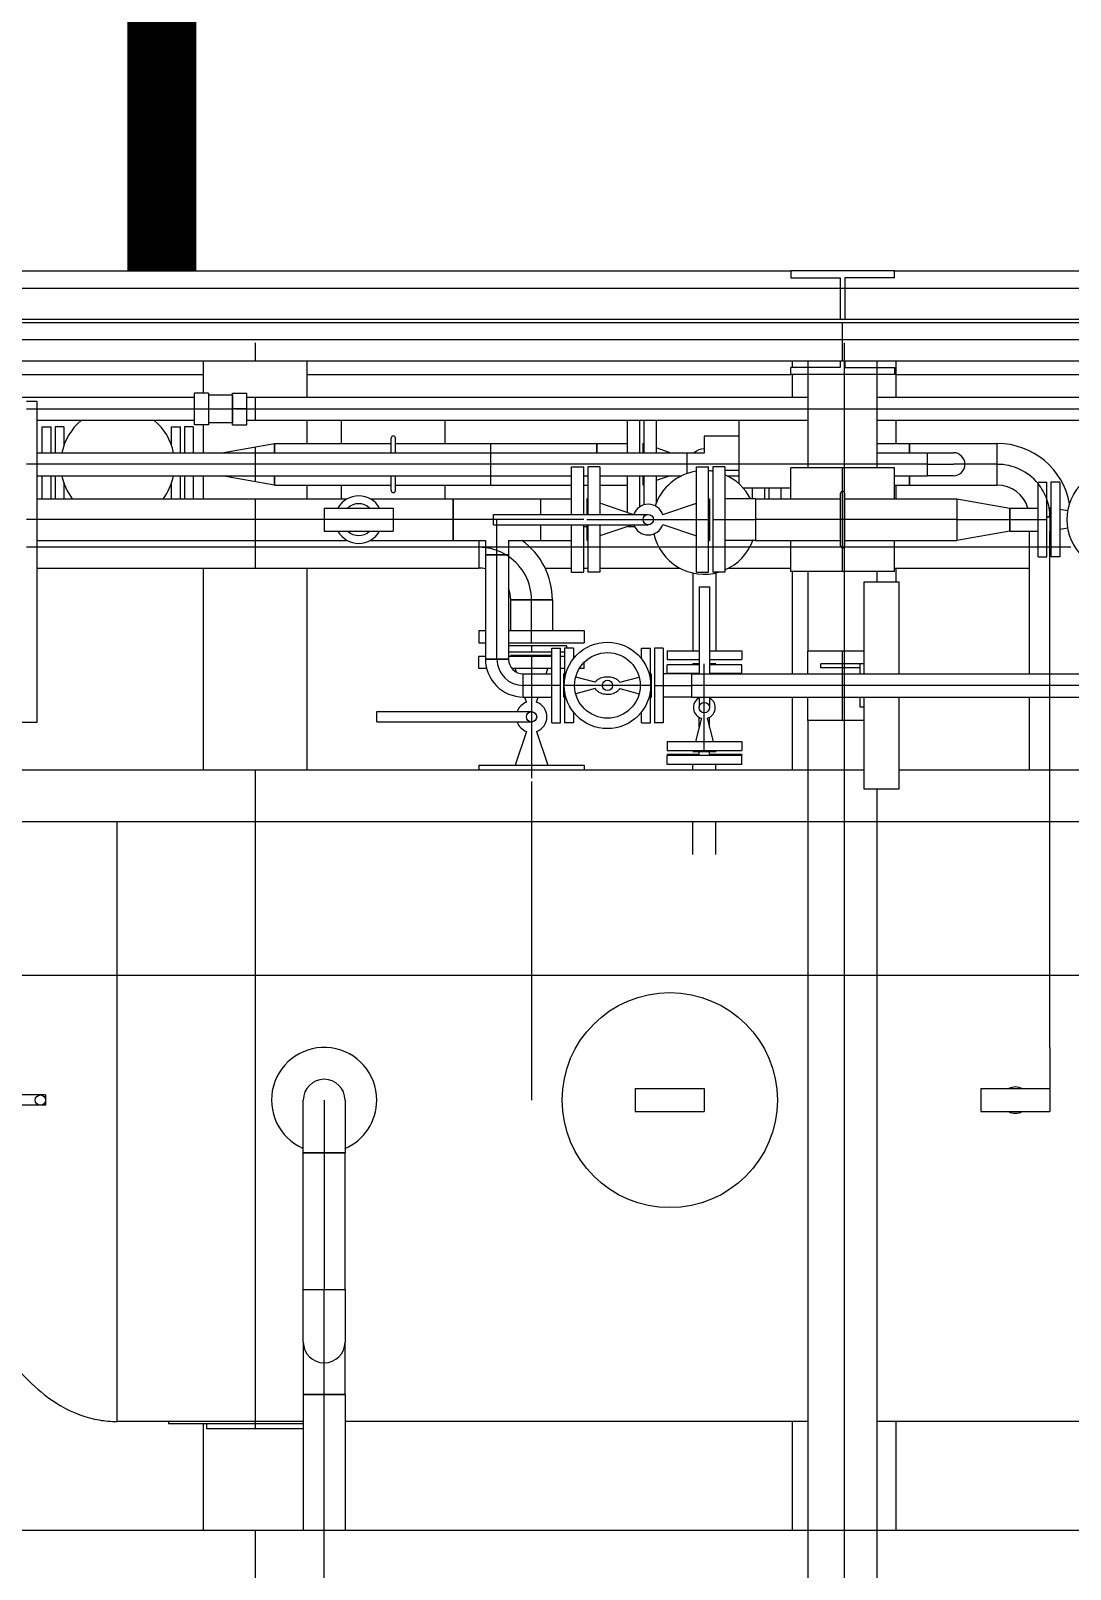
# Model space of a CAD drawing. Header units: inches. Extents: x 517790 to 538444, y 301815 to 302461.
# Drawn here: x 517892.17 to 517893.59, y 302338.956 to 302341.057 of the extents above; entities that cross this region are included whole.
import ezdxf

# ---------------------------------------------------------------- set-up
doc = ezdxf.new("R2010")
doc.units = ezdxf.units.IN
doc.header["$MEASUREMENT"] = 0
doc.layers.add('电气-接地设计-接地线', color=3, linetype='接地线')
doc.layers.add('硅胶总平面底图 工艺装置区', color=253, linetype='Continuous')
doc.styles.add('EESLTYPE', font='TXT.shx')
doc.linetypes.add('接地线', pattern='A,500,["/",EESLTYPE,S=200,R=0,X=0,Y=-100],-200,60,-200', length=960)

msp = doc.modelspace()

# ---------------------------------------------------------------- linework, layer by layer
at = {"layer": '电气-接地设计-接地线', "color": 1, "linetype": '接地线', "ltscale": 0.005, "const_width": 0.0944}
msp.add_lwpolyline([(517892.3493, 302340.7293), (517892.3493, 302342.5229)], dxfattribs=at)
at = {"layer": '硅胶总平面底图 工艺装置区', "color": 253, "linetype": 'Continuous', "lineweight": -3}
for p, q in [((517891.7451, 302340.7293), (517893.2083, 302340.7293)), ((517893.2083, 302340.7293), (517893.2083, 302340.7198)), ((517893.3499, 302340.7293), (517893.2083, 302340.7293)), ((517893.2083, 302340.7198), (517893.2758, 302340.7198)), ((517893.2758, 302340.7198), (517893.2758, 302340.6634)), ((517893.2824, 302340.7198), (517893.2824, 302340.6634)), ((517893.3499, 302340.7198), (517893.2824, 302340.7198)), ((517893.3499, 302340.7293), (517893.6912, 302340.7293)), ((517893.3499, 302340.7198), (517893.3499, 302340.7293)), ((517891.7451, 302340.7057), (517893.6912, 302340.7057)), ((517891.4897, 302340.6585), (517893.9539, 302340.6585)), ((517891.5482, 302340.6634), (517893.923, 302340.6634)), ((517893.2791, 302340.6064), (517893.2791, 302340.6585)), ((517893.923, 302340.6349), (517891.5482, 302340.6349)), ((517892.4767, 302340.6309), (517892.4767, 302340.6064)), ((517893.2812, 302340.6309), (517893.2812, 302338.5394)), ((517891.5482, 302340.6064), (517893.923, 302340.6064)), ((517892.4059, 302340.6064), (517892.4059, 302340.5622)), ((517892.5475, 302340.6064), (517892.5475, 302340.5562)), ((517893.2104, 302340.6064), (517893.2104, 302340.5971)), ((517893.2319, 302340.4602), (517893.2319, 302340.6064)), ((517893.2758, 302340.6064), (517893.2758, 302340.5971)), ((517893.2824, 302340.6064), (517893.2824, 302340.5971)), ((517893.3263, 302340.4602), (517893.3263, 302340.6064)), ((517893.352, 302340.6064), (517893.352, 302340.5562)), ((517891.9806, 302340.5877), (517892.4059, 302340.5877)), ((517892.5475, 302340.5877), (517893.2083, 302340.5877)), ((517893.2083, 302340.5877), (517893.2083, 302340.5971)), ((517893.2758, 302340.5971), (517893.2083, 302340.5971)), ((517893.3499, 302340.5877), (517893.2083, 302340.5877)), ((517893.2104, 302340.5877), (517893.2104, 302340.5562)), ((517893.2824, 302340.5971), (517893.3499, 302340.5971)), ((517893.3499, 302340.5971), (517893.3499, 302340.5877)), ((517893.352, 302340.5877), (517893.6912, 302340.5877)), ((517892.3935, 302340.5562), (517891.7569, 302340.5562)), ((517892.1644, 302340.551), (517892.1785, 302340.551)), ((517892.1785, 302340.551), (517892.1785, 302340.1265)), ((517892.3935, 302340.5622), (517892.3935, 302340.5188)), ((517892.413, 302340.5622), (517892.3935, 302340.5622)), ((517892.413, 302340.5622), (517892.413, 302340.5188)), ((517892.446, 302340.5592), (517892.413, 302340.5592)), ((517892.446, 302340.5188), (517892.446, 302340.5622)), ((517892.446, 302340.5622), (517892.4655, 302340.5622)), ((517892.446, 302340.5592), (517892.446, 302340.5218)), ((517892.446, 302340.5476), (517892.446, 302340.5476)), ((517892.4655, 302340.5188), (517892.4655, 302340.5622)), ((517893.2319, 302340.5562), (517892.4655, 302340.5562)), ((517892.4767, 302340.5562), (517892.4767, 302340.5247)), ((517893.6912, 302340.5562), (517893.3263, 302340.5562)), ((517892.1644, 302340.5405), (517892.1785, 302340.5405)), ((517892.1785, 302340.5405), (517892.3935, 302340.5405)), ((517892.3935, 302340.5247), (517892.1785, 302340.5247)), ((517892.3935, 302340.5405), (517892.41, 302340.5405)), ((517892.3935, 302340.5405), (517892.41, 302340.5405)), ((517892.41, 302340.5405), (517892.413, 302340.5405)), ((517892.413, 302340.5405), (517892.446, 302340.5405)), ((517892.449, 302340.5405), (517892.446, 302340.5405)), ((517892.446, 302340.5405), (517892.446, 302340.5405)), ((517892.446, 302340.5334), (517892.446, 302340.5334)), ((517892.449, 302340.5405), (517892.4655, 302340.5405)), ((517892.4655, 302340.5405), (517892.449, 302340.5405)), ((517892.4655, 302340.5405), (517893.2319, 302340.5405)), ((517893.2319, 302340.5247), (517892.4655, 302340.5247)), ((517892.5475, 302340.5247), (517892.5475, 302340.4934)), ((517892.5947, 302340.4934), (517892.5947, 302340.5247)), ((517892.7363, 302340.4934), (517892.7363, 302340.5247)), ((517892.9856, 302340.4807), (517892.9856, 302340.5247)), ((517893.0022, 302340.4807), (517893.0022, 302340.5247)), ((517893.0078, 302340.5247), (517893.0078, 302340.4807)), ((517893.0244, 302340.5247), (517893.0244, 302340.4807)), ((517893.1375, 302340.5247), (517893.1375, 302340.4383)), ((517893.2319, 302340.5405), (517893.3263, 302340.5405)), ((517893.3263, 302340.5405), (517893.6912, 302340.5405)), ((517893.9665, 302340.5247), (517893.3263, 302340.5247)), ((517893.352, 302340.5247), (517893.352, 302340.4934)), ((517892.1861, 302340.4807), (517892.1861, 302340.5159)), ((517892.1861, 302340.5159), (517892.1981, 302340.5159)), ((517892.1981, 302340.4807), (517892.1981, 302340.5159)), ((517892.2038, 302340.5159), (517892.2038, 302340.4807)), ((517892.2158, 302340.5159), (517892.2038, 302340.5159)), ((517892.2158, 302340.5159), (517892.2158, 302340.4909)), ((517892.3627, 302340.4909), (517892.3627, 302340.5159)), ((517892.3627, 302340.5159), (517892.3747, 302340.5159)), ((517892.3747, 302340.4807), (517892.3747, 302340.5159)), ((517892.3803, 302340.5159), (517892.3803, 302340.4807)), ((517892.3924, 302340.5159), (517892.3803, 302340.5159)), ((517892.3924, 302340.5159), (517892.3924, 302340.4807)), ((517892.413, 302340.5188), (517892.3935, 302340.5188)), ((517892.4059, 302340.5188), (517892.4059, 302340.4807)), ((517892.446, 302340.5218), (517892.413, 302340.5218)), ((517892.446, 302340.5188), (517892.4655, 302340.5188)), ((517893.0903, 302340.5036), (517893.0903, 302340.48)), ((517893.1375, 302340.5036), (517893.0903, 302340.5036)), ((517892.1785, 302340.4807), (517893.0903, 302340.4807)), ((517892.4312, 302340.4807), (517892.5031, 302340.4934)), ((517892.4767, 302340.4888), (517892.4767, 302340.4411)), ((517892.5031, 302340.4934), (517892.5031, 302340.4807)), ((517892.5031, 302340.4934), (517892.6627, 302340.4934)), ((517892.5031, 302340.4807), (517892.5031, 302340.4934)), ((517892.6627, 302340.4807), (517892.6627, 302340.5008)), ((517892.6683, 302340.5008), (517892.6683, 302340.4807)), ((517892.6683, 302340.4934), (517892.7982, 302340.4934)), ((517892.7982, 302340.4934), (517892.7982, 302340.4365)), ((517892.7982, 302340.4934), (517892.9437, 302340.4934)), ((517892.9437, 302340.4934), (517892.9437, 302340.4807)), ((517892.9437, 302340.4807), (517892.9437, 302340.4934)), ((517892.9437, 302340.4934), (517892.9856, 302340.4934)), ((517893.0064, 302340.4934), (517893.0064, 302340.4807)), ((517893.0078, 302340.4929), (517893.0064, 302340.4934)), ((517893.0438, 302340.4807), (517893.0244, 302340.4873)), ((517893.3263, 302340.4934), (517893.3705, 302340.4934)), ((517893.3263, 302340.4807), (517893.3945, 302340.4807)), ((517893.3705, 302340.4807), (517893.3705, 302340.4934)), ((517893.3705, 302340.4934), (517893.4904, 302340.4934)), ((517893.3705, 302340.4934), (517893.3705, 302340.4807)), ((517893.3945, 302340.4807), (517893.3945, 302340.4492)), ((517893.3945, 302340.4807), (517893.4304, 302340.4807)), ((517893.3945, 302340.4807), (517893.3945, 302340.4492)), ((517893.4904, 302340.465), (517893.4904, 302340.4934)), ((517893.4904, 302340.4365), (517893.4904, 302340.4934)), ((517892.1785, 302340.465), (517892.1644, 302340.465)), ((517893.0667, 302340.465), (517892.1785, 302340.465)), ((517892.909, 302340.3965), (517892.909, 302340.4614)), ((517892.909, 302340.4614), (517892.9256, 302340.4614)), ((517892.9256, 302340.3965), (517892.9256, 302340.4614)), ((517892.9312, 302340.4614), (517892.9312, 302340.3965)), ((517892.9477, 302340.4614), (517892.9312, 302340.4614)), ((517892.9477, 302340.4614), (517892.9477, 302340.3965)), ((517893.0903, 302340.48), (517893.0667, 302340.48)), ((517893.0667, 302340.4523), (517893.0667, 302340.48)), ((517893.3263, 302340.465), (517893.0667, 302340.465)), ((517893.0796, 302340.3894), (517893.0796, 302340.4614)), ((517893.0796, 302340.4614), (517893.0962, 302340.4614)), ((517893.0962, 302340.3894), (517893.0962, 302340.4614)), ((517893.1018, 302340.4614), (517893.1018, 302340.3894)), ((517893.1183, 302340.4614), (517893.1018, 302340.4614)), ((517893.1183, 302340.4614), (517893.1183, 302340.3894)), ((517893.3499, 302340.4602), (517893.2083, 302340.4602)), ((517893.2083, 302340.4179), (517893.2083, 302340.4602)), ((517893.2791, 302340.3186), (517893.2791, 302340.4602)), ((517893.3945, 302340.465), (517893.3263, 302340.465)), ((517893.3499, 302340.4179), (517893.3499, 302340.4602)), ((517893.3945, 302340.465), (517893.3945, 302340.465)), ((517893.3945, 302340.465), (517893.3945, 302340.465)), ((517893.3945, 302340.465), (517893.4304, 302340.465)), ((517893.4462, 302340.465), (517893.4304, 302340.465)), ((517893.4904, 302340.465), (517893.4462, 302340.465)), ((517893.4904, 302340.465), (517893.4904, 302340.465)), ((517893.4904, 302340.4365), (517893.4904, 302340.465)), ((517893.4904, 302340.465), (517893.4904, 302340.465)), ((517893.4904, 302340.465), (517893.4904, 302340.465)), ((517892.1785, 302340.4492), (517892.909, 302340.4492)), ((517892.1861, 302340.4179), (517892.1861, 302340.4492)), ((517892.1981, 302340.4179), (517892.1981, 302340.4492)), ((517892.2038, 302340.4492), (517892.2038, 302340.4179)), ((517892.2158, 302340.439), (517892.2158, 302340.4179)), ((517892.3627, 302340.4179), (517892.3627, 302340.439)), ((517892.3747, 302340.4179), (517892.3747, 302340.4492)), ((517892.3803, 302340.4492), (517892.3803, 302340.4179)), ((517892.3924, 302340.4492), (517892.3924, 302340.4179)), ((517892.4059, 302340.4492), (517892.4059, 302340.4179)), ((517892.5031, 302340.4365), (517892.4312, 302340.4492)), ((517892.5031, 302340.4492), (517892.5031, 302340.4365)), ((517892.5031, 302340.4365), (517892.5031, 302340.4492)), ((517892.6627, 302340.4291), (517892.6627, 302340.4492)), ((517892.6683, 302340.4492), (517892.6683, 302340.4291)), ((517892.9256, 302340.4492), (517892.9312, 302340.4492)), ((517892.9477, 302340.4492), (517893.0592, 302340.4492)), ((517892.9856, 302340.399), (517892.9856, 302340.4492)), ((517893.0022, 302340.407), (517893.0022, 302340.4492)), ((517893.0064, 302340.4492), (517893.0064, 302340.4365)), ((517893.0078, 302340.4492), (517893.0078, 302340.4096)), ((517893.0244, 302340.4492), (517893.0244, 302340.4113)), ((517893.0438, 302340.4492), (517893.0244, 302340.4426)), ((517893.1375, 302340.4564), (517893.1183, 302340.4564)), ((517893.1214, 302340.4492), (517893.1375, 302340.4492)), ((517893.1368, 302340.4492), (517893.1375, 302340.4489)), ((517893.3499, 302340.4492), (517893.3945, 302340.4492)), ((517893.3705, 302340.4365), (517893.3705, 302340.4492)), ((517893.3705, 302340.4492), (517893.3705, 302340.4365)), ((517893.4304, 302340.4492), (517893.3945, 302340.4492)), ((517893.5461, 302340.3894), (517893.5461, 302340.4404)), ((517893.5461, 302340.4404), (517893.5581, 302340.4404)), ((517893.5581, 302340.3894), (517893.5581, 302340.4404)), ((517893.5637, 302340.4404), (517893.5637, 302340.3894)), ((517893.5758, 302340.4404), (517893.5637, 302340.4404)), ((517893.5758, 302340.4404), (517893.5758, 302340.3894)), ((517892.1785, 302340.4179), (517892.6025, 302340.4179)), ((517892.4767, 302340.4179), (517892.4767, 302340.3232)), ((517892.5031, 302340.4365), (517892.6627, 302340.4365)), ((517892.5475, 302340.4365), (517892.5475, 302340.4179)), ((517892.5947, 302340.4179), (517892.5947, 302340.4365)), ((517892.6341, 302340.4179), (517892.7472, 302340.4179)), ((517892.6683, 302340.4365), (517892.7982, 302340.4365)), ((517892.7363, 302340.4179), (517892.7363, 302340.4365)), ((517892.7472, 302340.361), (517892.7472, 302340.4179)), ((517892.7472, 302340.4179), (517892.867, 302340.4179)), ((517892.7472, 302340.4179), (517892.7472, 302340.361)), ((517892.7982, 302340.4365), (517892.909, 302340.4365)), ((517892.867, 302340.3965), (517892.867, 302340.4179)), ((517892.8671, 302340.3965), (517892.8671, 302340.4179)), ((517892.8671, 302340.4179), (517892.909, 302340.4179)), ((517892.9256, 302340.4365), (517892.9312, 302340.4365)), ((517892.9298, 302340.4179), (517892.9298, 302340.3965)), ((517892.9312, 302340.4174), (517892.9298, 302340.4179)), ((517892.9477, 302340.4365), (517892.9856, 302340.4365)), ((517893.0078, 302340.437), (517893.0064, 302340.4365)), ((517893.0962, 302340.4174), (517893.0976, 302340.4179)), ((517893.0976, 302340.3894), (517893.0976, 302340.4179)), ((517893.1603, 302340.4179), (517893.1183, 302340.4179)), ((517893.1431, 302340.4328), (517893.2083, 302340.4328)), ((517893.1563, 302340.4179), (517893.1563, 302340.4328)), ((517893.1603, 302340.4179), (517893.1603, 302340.3894)), ((517893.1603, 302340.4179), (517893.1603, 302340.361)), ((517893.1603, 302340.4179), (517893.2763, 302340.4179)), ((517893.1728, 302340.4179), (517893.1728, 302340.4328)), ((517893.1784, 302340.4328), (517893.1784, 302340.4179)), ((517893.195, 302340.4328), (517893.195, 302340.4179)), ((517893.2763, 302340.3536), (517893.2763, 302340.4253)), ((517893.2819, 302340.4253), (517893.2819, 302340.3536)), ((517893.2819, 302340.4179), (517893.4353, 302340.4179)), ((517893.3499, 302340.4365), (517893.3705, 302340.4365)), ((517893.352, 302340.4365), (517893.352, 302340.4179)), ((517893.3705, 302340.4365), (517893.4904, 302340.4365)), ((517893.4353, 302340.4179), (517893.4353, 302340.3894)), ((517893.4353, 302340.4179), (517893.5073, 302340.4052)), ((517893.4353, 302340.4179), (517893.4353, 302340.361)), ((517892.5711, 302340.4052), (517892.6183, 302340.4052)), ((517892.5711, 302340.4052), (517892.5711, 302340.3737)), ((517892.6183, 302340.4052), (517892.6655, 302340.4052)), ((517892.6655, 302340.4052), (517892.6655, 302340.3737)), ((517892.8024, 302340.3894), (517892.8024, 302340.3965)), ((517892.8024, 302340.3965), (517893.0137, 302340.3965)), ((517892.9928, 302340.3965), (517892.9477, 302340.4118)), ((517893.0335, 302340.3962), (517893.0796, 302340.4118)), ((517893.5073, 302340.3894), (517893.5073, 302340.4052)), ((517893.5073, 302340.4052), (517893.5461, 302340.4052)), ((517893.5073, 302340.4052), (517893.5073, 302340.3894)), ((517893.5623, 302340.4052), (517893.5623, 302340.3737)), ((517893.5637, 302340.405), (517893.5623, 302340.4052)), ((517893.5869, 302340.4013), (517893.5758, 302340.4031)), ((517892.1785, 302340.3894), (517892.1644, 302340.3894)), ((517892.5711, 302340.3894), (517892.1785, 302340.3894)), ((517892.6183, 302340.3894), (517892.5711, 302340.3894)), ((517892.6183, 302340.3894), (517892.6183, 302340.3894)), ((517892.6183, 302340.3894), (517892.6183, 302340.3894)), ((517892.6655, 302340.3894), (517892.6183, 302340.3894)), ((517892.7472, 302340.3894), (517892.6655, 302340.3894)), ((517892.7472, 302340.3894), (517892.7472, 302340.3894)), ((517892.8024, 302340.3894), (517892.7472, 302340.3894)), ((517892.7472, 302340.3894), (517892.7472, 302340.3894)), ((517892.8024, 302340.3824), (517892.8024, 302340.3894)), ((517892.867, 302340.3894), (517892.8024, 302340.3894)), ((517892.8024, 302340.3824), (517893.0137, 302340.3824)), ((517892.8071, 302340.3824), (517892.8071, 302340.3894)), ((517892.8071, 302340.3415), (517892.8071, 302340.3824)), ((517892.8671, 302340.3894), (517892.867, 302340.3894)), ((517892.867, 302340.361), (517892.867, 302340.3824)), ((517892.867, 302340.3802), (517892.8671, 302340.3802)), ((517892.9256, 302340.3894), (517892.8671, 302340.3894)), ((517892.8671, 302340.361), (517892.8671, 302340.3824)), ((517892.909, 302340.3175), (517892.909, 302340.3824)), ((517892.9256, 302340.3175), (517892.9256, 302340.3824)), ((517892.9256, 302340.3802), (517892.9298, 302340.3802)), ((517892.9298, 302340.3894), (517893.0976, 302340.3894)), ((517892.9298, 302340.3824), (517892.9298, 302340.361)), ((517892.9312, 302340.3824), (517892.9312, 302340.3175)), ((517892.9477, 302340.3824), (517892.9477, 302340.3175)), ((517892.9928, 302340.3824), (517892.9477, 302340.3671)), ((517892.9863, 302340.3802), (517892.9949, 302340.3802)), ((517893.0335, 302340.3827), (517893.0796, 302340.3671)), ((517893.0796, 302340.3175), (517893.0796, 302340.3894)), ((517893.0962, 302340.3175), (517893.0962, 302340.3894)), ((517893.0976, 302340.361), (517893.0976, 302340.3894)), ((517893.1018, 302340.3894), (517893.1603, 302340.3894)), ((517893.1018, 302340.3894), (517893.1018, 302340.3175)), ((517893.1183, 302340.3894), (517893.1183, 302340.3175)), ((517893.1603, 302340.3894), (517893.1603, 302340.361)), ((517893.2763, 302340.3894), (517893.1603, 302340.3894)), ((517893.2819, 302340.3894), (517893.2763, 302340.3894)), ((517893.4353, 302340.3894), (517893.2819, 302340.3894)), ((517893.4353, 302340.3894), (517893.4353, 302340.3894)), ((517893.4353, 302340.3894), (517893.5073, 302340.3894)), ((517893.4353, 302340.3894), (517893.4353, 302340.361)), ((517893.4353, 302340.3894), (517893.4353, 302340.3894)), ((517893.5073, 302340.3894), (517893.5581, 302340.3894)), ((517893.5073, 302340.3737), (517893.5073, 302340.3894)), ((517893.5073, 302340.3894), (517893.5073, 302340.3737)), ((517893.5461, 302340.3385), (517893.5461, 302340.3894)), ((517893.5581, 302340.393), (517893.5623, 302340.393)), ((517893.5623, 302340.393), (517893.5581, 302340.393)), ((517893.5581, 302340.3385), (517893.5581, 302340.3894)), ((517893.5637, 302340.3894), (517893.5637, 302340.3385)), ((517893.5758, 302340.3894), (517893.5758, 302340.3385)), ((517893.5869, 302340.3775), (517893.5758, 302340.3758)), ((517892.1785, 302340.361), (517892.6025, 302340.361)), ((517892.5711, 302340.3737), (517892.6183, 302340.3737)), ((517892.6183, 302340.3737), (517892.6655, 302340.3737)), ((517892.6341, 302340.361), (517892.7472, 302340.361)), ((517892.7472, 302340.361), (517892.7913, 302340.361)), ((517892.7824, 302340.361), (517892.7824, 302340.3232)), ((517892.7824, 302340.361), (517892.7824, 302340.3232)), ((517892.7913, 302340.361), (517892.7913, 302340.3415)), ((517892.8229, 302340.361), (517892.867, 302340.361)), ((517892.8229, 302340.361), (517892.8229, 302340.3415)), ((517892.8671, 302340.361), (517892.909, 302340.361)), ((517892.9312, 302340.3615), (517892.9298, 302340.361)), ((517893.0962, 302340.3615), (517893.0976, 302340.361)), ((517893.1603, 302340.361), (517893.1183, 302340.361)), ((517893.1603, 302340.361), (517893.2763, 302340.361)), ((517893.2083, 302340.3186), (517893.2083, 302340.361)), ((517893.2819, 302340.361), (517893.4353, 302340.361)), ((517893.3499, 302340.3186), (517893.3499, 302340.361)), ((517893.5073, 302340.3737), (517893.4353, 302340.361)), ((517893.5073, 302340.3737), (517893.5461, 302340.3737)), ((517893.5338, 302340.3737), (517893.5338, 302340.1786)), ((517893.5637, 302340.3739), (517893.5623, 302340.3737)), ((517893.5623, 302340.1786), (517893.5623, 302340.3737)), ((517892.1785, 302340.3517), (517892.1644, 302340.3517)), ((517892.7824, 302340.3517), (517892.1785, 302340.3517)), ((517892.8524, 302340.3517), (517892.7824, 302340.3517)), ((517892.7824, 302340.3517), (517892.7824, 302340.3517)), ((517892.7824, 302340.3517), (517892.7824, 302340.3517)), ((517892.8229, 302340.3415), (517892.7913, 302340.3415)), ((517892.7913, 302340.3415), (517892.7913, 302340.1988)), ((517892.7913, 302340.3415), (517892.8229, 302340.3415)), ((517892.8071, 302340.1988), (517892.8071, 302340.3415)), ((517892.8071, 302340.3415), (517892.8071, 302340.3415)), ((517892.8229, 302340.3415), (517892.8229, 302340.1988)), ((517892.909, 302340.3517), (517892.8524, 302340.3517)), ((517892.9256, 302340.3517), (517892.909, 302340.3517)), ((517892.9312, 302340.3517), (517892.9256, 302340.3517)), ((517892.9477, 302340.3517), (517892.9312, 302340.3517)), ((517893.0281, 302340.3517), (517892.9477, 302340.3517)), ((517893.1525, 302340.3517), (517893.0281, 302340.3517)), ((517893.2083, 302340.3517), (517893.1525, 302340.3517)), ((517893.3499, 302340.3517), (517893.2083, 302340.3517)), ((517893.5338, 302340.3517), (517893.3499, 302340.3517)), ((517893.5908, 302340.3517), (517893.5338, 302340.3517)), ((517893.5461, 302340.3385), (517893.5581, 302340.3385)), ((517893.5758, 302340.3385), (517893.5637, 302340.3385)), ((517892.1785, 302340.3232), (517892.7824, 302340.3232)), ((517892.4059, 302340.3232), (517892.4059, 302340.0472)), ((517892.5475, 302340.3232), (517892.5475, 302340.0472)), ((517892.8729, 302340.3232), (517892.909, 302340.3232)), ((517892.909, 302340.3175), (517892.9256, 302340.3175)), ((517892.9256, 302340.3232), (517892.9312, 302340.3232)), ((517892.9477, 302340.3175), (517892.9312, 302340.3175)), ((517892.9477, 302340.3232), (517893.0568, 302340.3232)), ((517893.0745, 302340.3165), (517893.0745, 302340.2103)), ((517893.0796, 302340.3175), (517893.0962, 302340.3175)), ((517893.1183, 302340.3175), (517893.1018, 302340.3175)), ((517893.1061, 302340.3165), (517893.1061, 302340.2103)), ((517893.1238, 302340.3232), (517893.2083, 302340.3232)), ((517893.3499, 302340.3186), (517893.2083, 302340.3186)), ((517893.2104, 302340.3186), (517893.2104, 302340.1786)), ((517893.2319, 302340.2096), (517893.2319, 302340.3186)), ((517893.3263, 302340.3045), (517893.3263, 302340.3186)), ((517893.3499, 302340.3232), (517893.5338, 302340.3232)), ((517893.352, 302340.3232), (517893.352, 302340.3045)), ((517893.0832, 302340.2975), (517893.0903, 302340.2975)), ((517893.0832, 302340.2975), (517893.0832, 302340.1786)), ((517893.0903, 302340.2975), (517893.0974, 302340.2975)), ((517893.0974, 302340.2975), (517893.0974, 302340.1786)), ((517893.3088, 302340.3045), (517893.356, 302340.3045)), ((517893.3088, 302340.1786), (517893.3088, 302340.3045)), ((517893.356, 302340.3045), (517893.356, 302340.1786)), ((517892.8258, 302340.2797), (517892.8543, 302340.2797)), ((517892.8258, 302340.2797), (517892.8258, 302340.2378)), ((517892.8828, 302340.2797), (517892.8258, 302340.2797)), ((517892.8543, 302340.2798), (517892.8543, 302340.2798)), ((517892.8543, 302340.2797), (517892.8543, 302340.2798)), ((517892.8543, 302340.2212), (517892.8543, 302340.2797)), ((517892.8543, 302340.2797), (517892.8828, 302340.2797)), ((517892.8828, 302340.2797), (517892.8828, 302340.2378)), ((517892.7824, 302340.2378), (517892.7913, 302340.2378)), ((517892.7824, 302340.2378), (517892.7824, 302340.2212)), ((517892.8229, 302340.2378), (517892.8543, 302340.2378)), ((517892.8543, 302340.2378), (517892.9262, 302340.2378)), ((517892.9262, 302340.2378), (517892.9262, 302340.2212)), ((517892.7824, 302340.2212), (517892.7913, 302340.2212)), ((517892.8229, 302340.2212), (517892.8543, 302340.2212)), ((517892.8543, 302340.217), (517892.8229, 302340.217)), ((517892.8543, 302340.2082), (517892.8229, 302340.2082)), ((517892.8543, 302340.2212), (517892.9262, 302340.2212)), ((517892.8543, 302340.217), (517892.8543, 302340.2082)), ((517892.9023, 302340.217), (517892.8543, 302340.217)), ((517892.8819, 302340.2082), (517892.8543, 302340.2082)), ((517892.8819, 302340.1629), (517892.8819, 302340.2138)), ((517892.8819, 302340.2138), (517892.8939, 302340.2138)), ((517892.8939, 302340.1629), (517892.8939, 302340.2138)), ((517892.8995, 302340.2082), (517892.8939, 302340.2082)), ((517892.8995, 302340.2138), (517892.8995, 302340.1705)), ((517892.9116, 302340.2138), (517892.8995, 302340.2138)), ((517892.9023, 302340.2138), (517892.9023, 302340.217)), ((517892.9116, 302340.2138), (517892.9116, 302340.1992)), ((517893.0045, 302340.1992), (517893.0045, 302340.2138)), ((517893.0045, 302340.2138), (517893.0166, 302340.2138)), ((517893.0166, 302340.1705), (517893.0166, 302340.2138)), ((517893.0222, 302340.2138), (517893.0222, 302340.1629)), ((517893.0342, 302340.2138), (517893.0222, 302340.2138)), ((517893.0342, 302340.2138), (517893.0342, 302340.1629)), ((517893.0394, 302340.2103), (517893.0832, 302340.2103)), ((517893.0394, 302340.2103), (517893.0394, 302340.1982)), ((517893.0974, 302340.2103), (517893.1413, 302340.2103)), ((517893.1413, 302340.2103), (517893.1413, 302340.1982)), ((517893.2314, 302340.2096), (517893.2314, 302340.1786)), ((517893.3088, 302340.2096), (517893.2314, 302340.2096)), ((517893.2791, 302340.1152), (517893.2791, 302340.2096)), ((517892.7913, 302340.2025), (517892.7824, 302340.2025)), ((517892.7824, 302340.186), (517892.7824, 302340.2025)), ((517892.793, 302340.186), (517892.7824, 302340.186)), ((517892.7913, 302340.1988), (517892.8229, 302340.1988)), ((517892.8229, 302340.1988), (517892.7913, 302340.1988)), ((517892.8071, 302340.1988), (517892.8071, 302340.1988)), ((517892.8071, 302340.1988), (517892.8071, 302340.1988)), ((517892.8543, 302340.2025), (517892.8229, 302340.2025)), ((517892.8819, 302340.204), (517892.8258, 302340.204)), ((517892.8263, 302340.2025), (517892.8258, 302340.204)), ((517892.8543, 302340.186), (517892.8275, 302340.186)), ((517892.8336, 302340.181), (517892.8319, 302340.186)), ((517892.8543, 302340.204), (517892.8543, 302340.1786)), ((517892.8819, 302340.2025), (517892.8543, 302340.2025)), ((517892.8819, 302340.186), (517892.8543, 302340.186)), ((517892.8742, 302340.1786), (517892.8767, 302340.186)), ((517892.8995, 302340.2025), (517892.8939, 302340.2025)), ((517892.8995, 302340.186), (517892.8939, 302340.186)), ((517892.9144, 302340.2025), (517892.9116, 302340.2025)), ((517892.9262, 302340.186), (517892.9196, 302340.186)), ((517892.9262, 302340.186), (517892.9262, 302340.1945)), ((517893.0394, 302340.1982), (517893.0832, 302340.1982)), ((517893.0832, 302340.1911), (517893.0394, 302340.1911)), ((517893.0394, 302340.1791), (517893.0394, 302340.1911)), ((517893.0832, 302340.1926), (517893.0745, 302340.1926)), ((517893.0749, 302340.1911), (517893.0745, 302340.1926)), ((517893.0903, 302340.1786), (517893.0903, 302340.1926)), ((517893.0974, 302340.1982), (517893.1413, 302340.1982)), ((517893.1061, 302340.1926), (517893.0974, 302340.1926)), ((517893.1413, 302340.1911), (517893.0974, 302340.1911)), ((517893.1057, 302340.1911), (517893.1061, 302340.1926)), ((517893.1413, 302340.1791), (517893.1413, 302340.1911)), ((517893.3032, 302340.1926), (517893.2494, 302340.1926)), ((517893.2494, 302340.187), (517893.2494, 302340.1926)), ((517893.3032, 302340.187), (517893.2494, 302340.187)), ((517893.3032, 302340.187), (517893.3032, 302340.1926)), ((517893.3032, 302340.1786), (517893.3032, 302340.1926)), ((517893.3088, 302340.1926), (517893.3032, 302340.1926)), ((517893.3088, 302340.1786), (517893.3088, 302340.1926)), ((517892.8431, 302340.1471), (517892.8431, 302340.1786)), ((517892.8431, 302340.1629), (517892.8431, 302340.1786)), ((517892.8431, 302340.1786), (517892.8819, 302340.1786)), ((517892.8543, 302340.1786), (517892.8543, 302340.1471)), ((517892.8981, 302340.1786), (517892.8981, 302340.1629)), ((517892.8995, 302340.1783), (517892.8981, 302340.1786)), ((517892.9413, 302340.1673), (517892.9147, 302340.1743)), ((517892.9748, 302340.1673), (517893.0014, 302340.1743)), ((517893.0166, 302340.1783), (517893.018, 302340.1786)), ((517893.018, 302340.1471), (517893.018, 302340.1786)), ((517893.073, 302340.1786), (517893.0342, 302340.1786)), ((517893.0832, 302340.1791), (517893.0394, 302340.1791)), ((517893.073, 302340.1786), (517893.073, 302340.1471)), ((517893.073, 302340.1786), (517893.9665, 302340.1786)), ((517893.073, 302340.1786), (517893.073, 302340.1629)), ((517893.0782, 302340.1786), (517893.0781, 302340.1791)), ((517893.0903, 302340.1471), (517893.0903, 302340.1786)), ((517893.1413, 302340.1791), (517893.0974, 302340.1791)), ((517893.1024, 302340.1786), (517893.1025, 302340.1791)), ((517893.5623, 302340.1471), (517893.5623, 302340.1786)), ((517892.8431, 302340.1629), (517892.8431, 302340.1629)), ((517892.8431, 302340.1629), (517892.8431, 302340.1629)), ((517892.8939, 302340.1629), (517892.8431, 302340.1629)), ((517892.8431, 302340.1471), (517892.8431, 302340.1629)), ((517892.8431, 302340.1471), (517892.8819, 302340.1471)), ((517892.8476, 302340.1399), (517892.8451, 302340.1471)), ((517892.8543, 302340.1471), (517892.8543, 302340.0472)), ((517892.861, 302340.1399), (517892.8635, 302340.1471)), ((517892.8819, 302340.1119), (517892.8819, 302340.1629)), ((517892.8939, 302340.1119), (517892.8939, 302340.1629)), ((517893.018, 302340.1629), (517892.8981, 302340.1629)), ((517892.8981, 302340.1629), (517892.8981, 302340.1471)), ((517892.8995, 302340.1475), (517892.8981, 302340.1471)), ((517892.8995, 302340.1553), (517892.8995, 302340.1119)), ((517892.9413, 302340.1585), (517892.9147, 302340.1515)), ((517892.9748, 302340.1585), (517893.0014, 302340.1515)), ((517893.0166, 302340.1119), (517893.0166, 302340.1553)), ((517893.0166, 302340.1475), (517893.018, 302340.1471)), ((517893.0222, 302340.1629), (517893.073, 302340.1629)), ((517893.0222, 302340.1629), (517893.0222, 302340.1119)), ((517893.0342, 302340.1629), (517893.0342, 302340.1119)), ((517893.073, 302340.1471), (517893.0342, 302340.1471)), ((517893.9665, 302340.1629), (517893.073, 302340.1629)), ((517893.073, 302340.1629), (517893.073, 302340.1471)), ((517893.073, 302340.1471), (517893.9712, 302340.1471)), ((517893.0832, 302340.1471), (517893.0832, 302340.1326)), ((517893.0903, 302340.0727), (517893.0903, 302340.1471)), ((517893.0974, 302340.1471), (517893.0974, 302340.1326)), ((517893.2104, 302340.1471), (517893.2104, 302340.0472)), ((517893.2314, 302340.1471), (517893.2314, 302340.1152)), ((517893.3032, 302340.1331), (517893.3032, 302340.1471)), ((517893.3088, 302340.0213), (517893.3088, 302340.1471)), ((517893.3088, 302340.1331), (517893.3088, 302340.1471)), ((517893.356, 302340.1471), (517893.356, 302340.0213)), ((517893.5338, 302340.1471), (517893.5338, 302340.0472)), ((517893.5623, 302340.0472), (517893.5623, 302340.1471)), ((517892.1785, 302340.1265), (517892.1785, 302340.1123)), ((517892.643, 302340.12), (517892.643, 302340.1271)), ((517892.643, 302340.1271), (517892.8543, 302340.1271)), ((517892.9116, 302340.1265), (517892.9116, 302340.1119)), ((517893.0045, 302340.1119), (517893.0045, 302340.1265)), ((517893.3088, 302340.1331), (517893.3032, 302340.1331)), ((517892.1785, 302340.1123), (517892.0308, 302340.1123)), ((517892.643, 302340.113), (517892.643, 302340.12)), ((517892.643, 302340.113), (517892.8543, 302340.113)), ((517892.8819, 302340.1119), (517892.8939, 302340.1119)), ((517892.9116, 302340.1119), (517892.8995, 302340.1119)), ((517893.0045, 302340.1119), (517893.0166, 302340.1119)), ((517893.0342, 302340.1119), (517893.0222, 302340.1119)), ((517893.0865, 302340.1181), (517893.0781, 302340.0862)), ((517893.0832, 302340.1057), (517893.0832, 302340.1194)), ((517893.0941, 302340.1181), (517893.1025, 302340.0862)), ((517893.0974, 302340.1057), (517893.0974, 302340.1194)), ((517893.3088, 302340.1152), (517893.2314, 302340.1152)), ((517893.2319, 302338.335), (517893.2319, 302340.1152)), ((517892.8476, 302340.1002), (517892.8319, 302340.0541)), ((517892.861, 302340.1002), (517892.8767, 302340.0541)), ((517893.0394, 302340.0862), (517893.0903, 302340.0862)), ((517893.0394, 302340.0862), (517893.0394, 302340.0741)), ((517893.0903, 302340.0862), (517893.1413, 302340.0862)), ((517893.1413, 302340.0862), (517893.1413, 302340.0741)), ((517893.0394, 302340.0741), (517893.0903, 302340.0741)), ((517893.0832, 302340.0685), (517893.0394, 302340.0685)), ((517893.0394, 302340.0685), (517893.0394, 302340.067)), ((517893.1413, 302340.067), (517893.0394, 302340.067)), ((517893.0394, 302340.055), (517893.0394, 302340.067)), ((517893.0749, 302340.0741), (517893.0745, 302340.0727)), ((517893.0745, 302340.0727), (517893.1061, 302340.0727)), ((517893.0832, 302340.067), (517893.0832, 302340.0727)), ((517893.0903, 302340.0741), (517893.1413, 302340.0741)), ((517893.0974, 302340.067), (517893.0974, 302340.0727)), ((517893.1413, 302340.0685), (517893.0974, 302340.0685)), ((517893.1057, 302340.0741), (517893.1061, 302340.0727)), ((517893.1413, 302340.0685), (517893.1413, 302340.067)), ((517893.1413, 302340.055), (517893.1413, 302340.067)), ((517893.3088, 302340.0472), (517892.0407, 302340.0472)), ((517892.4767, 302340.0472), (517892.4767, 302340.0024)), ((517892.7824, 302340.0541), (517892.8543, 302340.0541)), ((517892.7824, 302340.0541), (517892.7824, 302340.0472)), ((517892.8543, 302340.0541), (517892.9262, 302340.0541)), ((517892.8543, 302340.0472), (517892.8543, 302340.0361)), ((517892.9262, 302340.0541), (517892.9262, 302340.0472)), ((517893.1413, 302340.055), (517893.0394, 302340.055)), ((517893.0745, 302340.0472), (517893.0745, 302340.055)), ((517893.1061, 302340.0472), (517893.1061, 302340.055)), ((517894.0983, 302340.0472), (517893.356, 302340.0472)), ((517893.5623, 302339.6684), (517893.5623, 302340.0472)), ((517892.8543, 302340.0319), (517892.8543, 302339.9734)), ((517893.356, 302340.0213), (517893.3088, 302340.0213)), ((517893.3263, 302338.335), (517893.3263, 302340.0213)), ((517892.4767, 302340.0024), (517892.4767, 302339.1717)), ((517894.0983, 302339.9764), (517892.0587, 302339.9764)), ((517892.2879, 302339.9764), (517892.2879, 302339.1575)), ((517892.2879, 302339.9764), (517892.2879, 302339.1575)), ((517893.0745, 302339.9319), (517893.0745, 302339.9764)), ((517893.1061, 302339.9319), (517893.1061, 302339.9764)), ((517892.8543, 302339.9734), (517892.8543, 302339.6684)), ((517895.3928, 302339.7665), (517892.0603, 302339.7665)), ((517892.8543, 302339.6684), (517892.8543, 302339.6684)), ((517892.8543, 302339.6684), (517892.8543, 302339.6684)), ((517892.8543, 302339.6684), (517892.8543, 302339.5965)), ((517893.5623, 302339.6684), (517893.5623, 302339.6684)), ((517893.5623, 302339.6684), (517893.5623, 302339.6684)), ((517893.5623, 302339.6684), (517893.5623, 302339.6122)), ((517892.1907, 302339.6036), (517892.1034, 302339.6036)), ((517892.1907, 302339.6036), (517892.1907, 302339.5965)), ((517892.9959, 302339.6122), (517893.0431, 302339.6122)), ((517892.9959, 302339.6122), (517892.9959, 302339.5808)), ((517893.0431, 302339.6122), (517893.0903, 302339.6122)), ((517893.0903, 302339.6122), (517893.0903, 302339.5808)), ((517893.4679, 302339.6122), (517893.5151, 302339.6122)), ((517893.4679, 302339.6122), (517893.4679, 302339.5808)), ((517893.5151, 302339.6122), (517893.5623, 302339.6122)), ((517893.5623, 302339.6122), (517893.5623, 302339.5808)), ((517892.1907, 302339.5894), (517892.1034, 302339.5894)), ((517892.1907, 302339.5965), (517892.1907, 302339.5894)), ((517892.5426, 302339.5245), (517892.5426, 302339.5965)), ((517892.5711, 302339.5965), (517892.5711, 302339.5245)), ((517892.5996, 302339.5965), (517892.5996, 302339.5245)), ((517892.9959, 302339.5808), (517893.0431, 302339.5808)), ((517893.0431, 302339.5808), (517893.0903, 302339.5808)), ((517893.4679, 302339.5808), (517893.5151, 302339.5808)), ((517893.5151, 302339.5808), (517893.5623, 302339.5808)), ((517892.5426, 302339.5245), (517892.5711, 302339.5245)), ((517892.5426, 302339.338), (517892.5426, 302339.5245)), ((517892.5996, 302339.5245), (517892.5426, 302339.5245)), ((517892.5711, 302339.5246), (517892.5711, 302339.5246)), ((517892.5711, 302339.5245), (517892.5711, 302339.5246)), ((517892.5711, 302339.5245), (517892.5711, 302339.338)), ((517892.5711, 302339.5245), (517892.5996, 302339.5245)), ((517892.5996, 302339.338), (517892.5996, 302339.5245)), ((517892.5426, 302339.338), (517892.5711, 302339.338)), ((517892.5426, 302339.338), (517892.5996, 302339.338)), ((517892.5426, 302339.2661), (517892.5426, 302339.338)), ((517892.5711, 302339.338), (517892.5996, 302339.338)), ((517892.5711, 302339.338), (517892.5711, 302339.338)), ((517892.5711, 302339.338), (517892.5711, 302339.338)), ((517892.5711, 302339.2661), (517892.5711, 302339.338)), ((517892.5996, 302339.338), (517892.5996, 302339.2661)), ((517892.5426, 302339.2661), (517892.5426, 302339.1942)), ((517892.5711, 302339.2376), (517892.5711, 302339.2661)), ((517892.5996, 302339.1942), (517892.5996, 302339.2661)), ((517892.5711, 302339.1942), (517892.5711, 302339.2376)), ((517892.5996, 302339.1942), (517892.5426, 302339.1942)), ((517892.5426, 302339.1942), (517892.5426, 302339.0088)), ((517892.5426, 302339.1942), (517892.5711, 302339.1942)), ((517892.5711, 302339.0088), (517892.5711, 302339.1942)), ((517892.5711, 302339.1942), (517892.5711, 302339.1942)), ((517892.5711, 302339.1942), (517892.5711, 302339.1942)), ((517892.5711, 302339.1942), (517892.5996, 302339.1942)), ((517892.5996, 302339.1942), (517892.5996, 302339.0088)), ((517892.5426, 302339.1575), (517892.2879, 302339.1575)), ((517892.3587, 302339.1575), (517892.3587, 302339.1546)), ((517892.4767, 302339.1717), (517892.4767, 302339.1481)), ((517893.2319, 302339.1575), (517892.5996, 302339.1575)), ((517893.2104, 302339.1575), (517893.2104, 302339.0088)), ((517895.1652, 302339.1575), (517893.3263, 302339.1575)), ((517893.352, 302339.1575), (517893.352, 302339.0088)), ((517892.3587, 302339.1546), (517892.5426, 302339.1546)), ((517892.4059, 302339.1546), (517892.4059, 302339.0088)), ((517892.4106, 302339.1546), (517892.4106, 302339.1481)), ((517892.4106, 302339.1546), (517892.4106, 302339.1481)), ((517892.4106, 302339.1481), (517892.5426, 302339.1481)), ((517892.4106, 302339.1481), (517892.5426, 302339.1481)), ((517895.6627, 302339.0088), (517890.8483, 302339.0088)), ((517892.4767, 302339.0088), (517892.4767, 302338.938)), ((517892.5711, 302338.938), (517892.5711, 302339.0088))]:
    msp.add_line(p, q, dxfattribs=at)
for centre, radius in [((517893.6567, 302340.3894), 0.0708), ((517893.0137, 302340.3894), 0.00708), ((517892.958, 302340.1629), 0.059), ((517892.958, 302340.1629), 0.0448), ((517892.958, 302340.1629), 0.00708), ((517892.8543, 302340.12), 0.00708), ((517893.0903, 302340.1326), 0.00708), ((517893.0431, 302339.5965), 0.1469), ((517892.1836, 302339.5965), 0.00708)]:
    msp.add_circle(centre, radius, dxfattribs=at)
for centre, radius, start, end in [((517892.2892, 302340.465), 0.0779, 129.8909, 168.3209), ((517892.2892, 302340.465), 0.0779, 11.6791, 50.1091), ((517892.6655, 302340.5008), 0.00283, 0, 180), ((517893.0903, 302340.465), 0.021, 90, 131.2857), ((517893.4304, 302340.465), 0.0158, 270, 90), ((517893.4304, 302340.465), 0.0158, 0, 90), ((517893.4904, 302340.393), 0.1004, 10.1827, 90), ((517893.4304, 302340.465), 0.0158, 270, 0), ((517893.4904, 302340.393), 0.0719, 39.2764, 90), ((517892.2892, 302340.465), 0.0779, 191.6791, 217.1635), ((517892.2892, 302340.465), 0.0779, 322.8365, 348.3209), ((517893.0903, 302340.3856), 0.0708, 98.6764, 161.4138), ((517893.0903, 302340.3856), 0.0708, 80.6569, 85.2566), ((517893.0903, 302340.3856), 0.0708, 27.183, 66.67), ((517893.4904, 302340.393), 0.0719, 19.6778, 39.2764), ((517892.6183, 302340.3894), 0.0325, 28.8738, 151.1262), ((517892.6655, 302340.4291), 0.00283, 180, 0), ((517893.2791, 302340.4253), 0.00283, 0, 180), ((517893.4904, 302340.393), 0.0435, 16.2732, 90), ((517893.4904, 302340.393), 0.0719, 0, 19.6778), ((517892.6183, 302340.3894), 0.0217, 46.4125, 133.5875), ((517893.0137, 302340.3894), 0.021, 18.7413, 160.2779), ((517893.0137, 302340.3894), 0.021, 199.7221, 341.2587), ((517892.6183, 302340.3894), 0.0325, 208.8738, 331.1262), ((517892.6183, 302340.3894), 0.0217, 226.4125, 313.5875), ((517892.7824, 302340.2797), 0.1004, 0, 53.9894), ((517893.0903, 302340.3856), 0.0708, 192.8032, 285.9851), ((517893.0903, 302340.3856), 0.0708, 293.33, 339.6655), ((517892.7824, 302340.2797), 0.0719, 82.8386, 90), ((517892.7824, 302340.2797), 0.0719, 59.1373, 82.8386), ((517892.7824, 302340.2797), 0.0719, 59.1226, 59.1373), ((517892.7824, 302340.2797), 0.0719, 55.7366, 59.1226), ((517892.7824, 302340.2797), 0.0719, 0, 55.7366), ((517893.2791, 302340.3536), 0.00283, 180, 0), ((517892.7824, 302340.2797), 0.0435, 78.0919, 90), ((517892.7824, 302340.2797), 0.0435, 0, 21.2734), ((517892.8431, 302340.1988), 0.0517, 180, 270), ((517892.8431, 302340.1988), 0.036, 180, 270), ((517892.8431, 302340.1988), 0.0202, 180, 270), ((517893.0903, 302340.1326), 0.015, 118.1929, 255.2649), ((517893.0903, 302340.1326), 0.015, 0, 61.8071), ((517892.8543, 302340.12), 0.021, 108.7413, 160.2779), ((517892.8543, 302340.12), 0.021, 0, 71.2587), ((517893.0903, 302340.1326), 0.015, 284.7351, 0), ((517892.8543, 302340.12), 0.021, 199.7221, 251.2587), ((517892.8543, 302340.12), 0.021, 288.7413, 0), ((517892.5711, 302339.5965), 0.0719, 0, 246.682), ((517892.5711, 302339.5965), 0.0285, 0, 180), ((517892.5711, 302339.5965), 0.0285, 0, 180), ((517893.5151, 302339.5965), 0.018, 60.9287, 119.0713), ((517892.5711, 302339.5965), 0.0719, 293.318, 0), ((517893.5151, 302339.5965), 0.018, 240.9287, 299.0713), ((517892.5711, 302339.2661), 0.0285, 180, 0), ((517892.5711, 302339.2661), 0.0285, 180, 0)]:
    msp.add_arc(centre, radius, start, end, dxfattribs=at)
for points, knots in [([(517892.9413, 302340.1673), (517892.9415, 302340.1675), (517892.9416, 302340.1677), (517892.9418, 302340.168), (517892.9424, 302340.1689), (517892.9433, 302340.1698), (517892.9443, 302340.1706), (517892.9455, 302340.1716), (517892.947, 302340.1724), (517892.9487, 302340.1731), (517892.9508, 302340.174), (517892.9531, 302340.1745), (517892.9556, 302340.1748), (517892.9584, 302340.175), (517892.9613, 302340.1748), (517892.964, 302340.1742), (517892.9665, 302340.1736), (517892.9689, 302340.1726), (517892.9708, 302340.1713), (517892.9723, 302340.1704), (517892.9735, 302340.1692), (517892.9743, 302340.168), (517892.9745, 302340.1677), (517892.9746, 302340.1675), (517892.9748, 302340.1673)], [0.375756, 0.375756, 0.375756, 0.375756, 0.43862, 0.43862, 0.43862, 0.70005, 0.70005, 0.70005, 1.024067, 1.024067, 1.024067, 1.43199, 1.43199, 1.43199, 1.906884, 1.906884, 1.906884, 2.35788, 2.35788, 2.35788, 2.704097, 2.704097, 2.704097, 2.765837, 2.765837, 2.765837, 2.765837]), ([(517892.9413, 302340.1585), (517892.9415, 302340.1582), (517892.9416, 302340.158), (517892.9418, 302340.1578), (517892.9424, 302340.1568), (517892.9433, 302340.156), (517892.9443, 302340.1552), (517892.9455, 302340.1542), (517892.947, 302340.1533), (517892.9487, 302340.1526), (517892.9508, 302340.1518), (517892.9531, 302340.1512), (517892.9556, 302340.151), (517892.9584, 302340.1507), (517892.9613, 302340.1509), (517892.964, 302340.1516), (517892.9665, 302340.1522), (517892.9689, 302340.1531), (517892.9708, 302340.1544), (517892.9723, 302340.1554), (517892.9735, 302340.1565), (517892.9743, 302340.1578), (517892.9745, 302340.158), (517892.9746, 302340.1583), (517892.9748, 302340.1585)], [0.375756, 0.375756, 0.375756, 0.375756, 0.43862, 0.43862, 0.43862, 0.70005, 0.70005, 0.70005, 1.024067, 1.024067, 1.024067, 1.43199, 1.43199, 1.43199, 1.906884, 1.906884, 1.906884, 2.35788, 2.35788, 2.35788, 2.704097, 2.704097, 2.704097, 2.765837, 2.765837, 2.765837, 2.765837]), ([(517892.0468, 302339.5021), (517892.0486, 302339.4882), (517892.0507, 302339.4744), (517892.0531, 302339.4608), (517892.0611, 302339.4171), (517892.073, 302339.3757), (517892.0882, 302339.3385), (517892.1034, 302339.3013), (517892.1219, 302339.2684), (517892.1428, 302339.2414), (517892.1637, 302339.2143), (517892.187, 302339.1932), (517892.2116, 302339.179), (517892.2286, 302339.1692), (517892.2462, 302339.1627), (517892.264, 302339.1596), (517892.2719, 302339.1582), (517892.2799, 302339.1575), (517892.2879, 302339.1575)], [4.929136, 4.929136, 4.929136, 4.929136, 5.026548, 5.026548, 5.026548, 5.340708, 5.340708, 5.340708, 5.654867, 5.654867, 5.654867, 5.969026, 5.969026, 5.969026, 6.186136, 6.186136, 6.186136, 6.283185, 6.283185, 6.283185, 6.283185])]:
    msp.add_open_spline(points, degree=3, knots=knots, dxfattribs=at)

doc.saveas('drawing.dxf')
